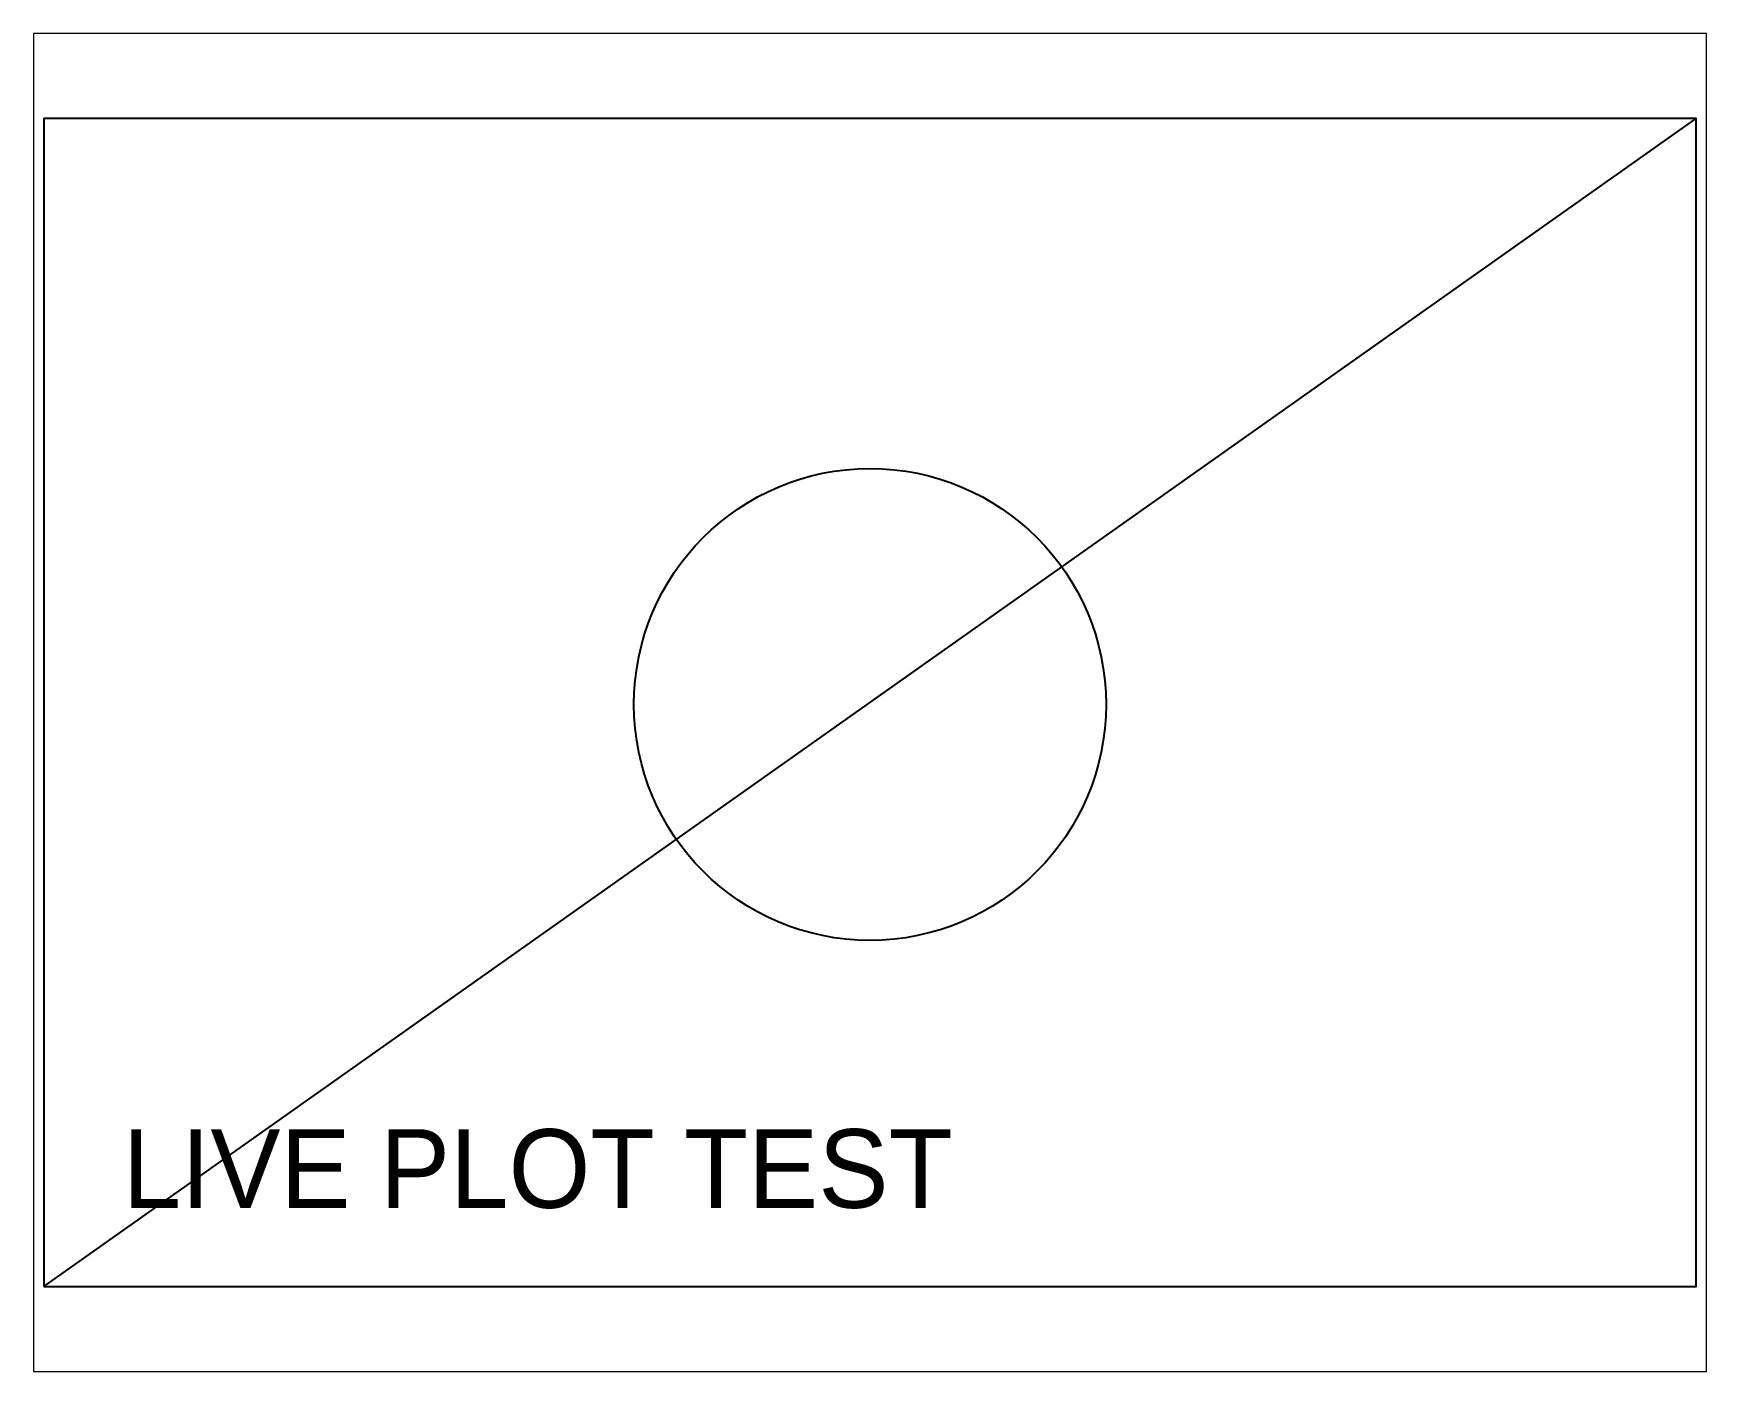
# Paper-space layout 'Layout1' of a CAD drawing. Header units: millimetres. Extents: x 160 to 1440, y 128 to 1152.
# The model-space entities are those that its viewports show. They can reach past a viewport. Long polylines and large blocks are cut down to what shows.
import ezdxf

# ---------------------------------------------------------------- set-up
doc = ezdxf.new("R2010")
doc.units = ezdxf.units.MM
doc.layers.add('MCP_RED', color=1, linetype='Continuous')

msp = doc.modelspace()

# ---------------------------------------------------------------- linework, layer by layer
msp.add_polyline3d([(0, 0, 0), (420, 0, 0), (420, 297, 0), (0, 297, 0)], close=True)
at = {"layer": 'MCP_RED'}
msp.add_line((0, 0), (420, 297), dxfattribs=at)
msp.add_circle((210, 148), 60, dxfattribs=at)

# ---------------------------------------------------------------- texts
msp.add_text('LIVE PLOT TEST', height=20).set_placement((20, 20))

psp = doc.layouts.get("Layout1")

# ---------------------------------------------------------------- viewports
at = {"layer": '0'}
psp.add_viewport(center=(800, 640), size=(1280, 1024), view_center_point=(210, 148.5), view_height=340.2561, dxfattribs=at)

doc.saveas('drawing.dxf')
